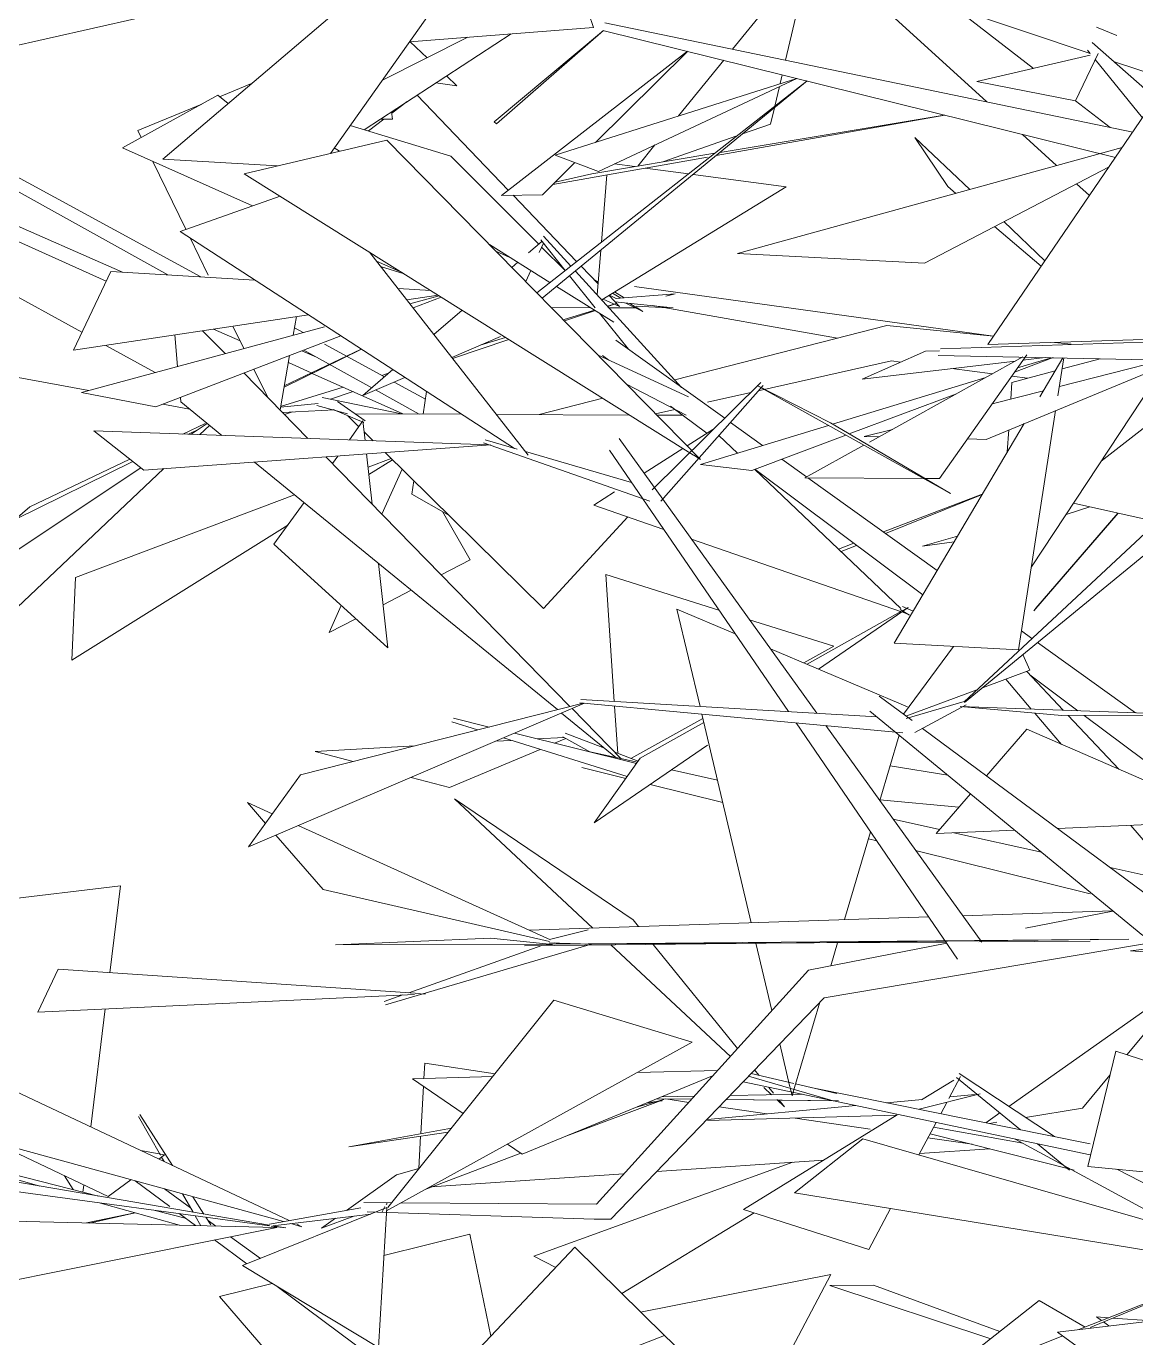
# Model space of a CAD drawing. Header units: millimetres. Extents: x 78096 to 288885, y -20632 to 149556.
# Drawn here: x 249550.6 to 249843.1, y 93652.2 to 93998 of the extents above; entities that cross this region are included whole.
import ezdxf

# ---------------------------------------------------------------- set-up
doc = ezdxf.new("R2010")
doc.units = ezdxf.units.MM
doc.layers.add('G-IMPT', color=8, linetype='Continuous', lineweight=9)
doc.layers.add('L-PLNT', color=71, linetype='Continuous', lineweight=9)

# ---------------------------------------------------------------- blocks, each defined once
blk = doc.blocks.new('ZZ-V - Tree Broadleaf 2 - 3dtree rotund SIMPLU-4826084-TOMH A-A')
at = {"layer": 'G-IMPT'}
for p, q in [((24088.37, 93968.68), (24102.85, 93954.96)), ((24088.37, 93968.68), (24097.07, 93955.72)), ((24099.14, 93953.94), (24097.07, 93955.72)), ((24121.67, 93934.71), (24109.38, 93945.21)), ((24111.81, 93946.48), (24122.67, 93936.18)), ((24091.16, 93912.33), (24074.51, 93904.97)), ((24091.16, 93912.33), (24094.91, 93912.41)), ((24122.75, 93910.63), (24116.86, 93909.94)), ((24114.88, 93909.71), (24074.51, 93904.97)), ((24137.5, 93883.38), (24171.15, 93909.64)), ((24130.18, 93872.27), (24152.23, 93867.33)), ((24145.25, 93754.24), (24173.21, 93757.72)), ((24145.25, 93754.24), (24173.24, 93752.46)), ((24113.17, 93713.21), (24160.28, 93746.55)), ((24144.27, 93726.86), (24160.69, 93746.57)), ((24132.57, 93712.81), (24139.79, 93721.49)), ((24107.11, 93708.92), (24110.79, 93711.52)), ((24132.57, 93712.81), (24117.54, 93710.31)), ((24109.96, 93709.05), (24108.03, 93708.73)), ((24105.4, 93649.65), (24121.17, 93662.07)), ((24121.17, 93662.07), (24133.28, 93655.07))]:
    blk.add_line(p, q, dxfattribs=at)
blk = doc.blocks.new('ZZ-V - Tree Broadleaf 2 - 3dtree rotund SIMPLU-4826109-TOMH A-A')
at = {"layer": 'G-IMPT'}
for p, q in [((23890.13, 93962.94), (23997.78, 94054.64)), ((23934.33, 93964.48), (23998.08, 94054.5)), ((24041.64, 94047.12), (24119.65, 93986.89)), ((24003.64, 93997.7), (23988.79, 94041.38)), ((24052.04, 94028.47), (24107.36, 93978.03)), ((24040.34, 93991.92), (24059.39, 94015.39)), ((24054.3, 93989.03), (24060.46, 94015.36)), ((23848.52, 93992.24), (23937.44, 94012.32)), ((24099.18, 94002.7), (24134.6, 93990.8)), ((24003.64, 93997.7), (23955.15, 93993.88)), ((23977.51, 93972.82), (24006.31, 93996.87)), ((23978.14, 93972.25), (24006.34, 93996.86)), ((24141.23, 93963.37), (24006.14, 93996.91)), ((24006.63, 93998.91), (24145.8, 93970.07)), ((24141.63, 93995.58), (24136.23, 93997.71)), ((23891.52, 93932.47), (23779.72, 93994.46)), ((23943.25, 93970.73), (23981.96, 93995.99)), ((23947.91, 93983.66), (23970.54, 93995.09)), ((23959.86, 93989.7), (23955.39, 93993.9)), ((24135.08, 93993.73), (24167.19, 93965.46)), ((23900.15, 93931.95), (23793.03, 93990.27)), ((23979.4, 93953.38), (24028.41, 93991.4)), ((24004.17, 93967.39), (24028.49, 93991.38)), ((24104.67, 93983.44), (24134.6, 93990.34)), ((24130.73, 93978.31), (24136.67, 93990.82)), ((24133.88, 93991.7), (24134.6, 93990.81)), ((24026.08, 93974.35), (24037.99, 93989.02)), ((24135.91, 93989.21), (24148.41, 93973.89)), ((24140.76, 93988.73), (24214.11, 93964.08)), ((23905.13, 93979.41), (23913.52, 93982.87)), ((23967.69, 93982.33), (23962.14, 93983.06)), ((23967.69, 93982.33), (23964.96, 93984.9)), ((23988.7, 93927.74), (24059.99, 93983.58)), ((24060, 93983.57), (23990.13, 93926.29)), ((23993.59, 93964.02), (24057.24, 93984.25)), ((24057.24, 93984.25), (24005.01, 93959.72)), ((24052.86, 93982.86), (24053.4, 93985.19)), ((24104.67, 93983.44), (24130.73, 93978.31)), ((23879.56, 93965.93), (23904.65, 93979.79)), ((23907.36, 93977.61), (23904.65, 93979.79)), ((23957.21, 93979.85), (23981.21, 93954.78)), ((24051.46, 93976.9), (24052.68, 93982.11)), ((23770.51, 93977.79), (23875.26, 93930.83)), ((23775.99, 93978.59), (23879.52, 93933.2)), ((23883.56, 93970.51), (23900.48, 93977.49)), ((23954.6, 93978.14), (23950.5, 93975.04)), ((24050.36, 93972.19), (24051.37, 93976.49)), ((24150.52, 93976.98), (24107.6, 93914.1)), ((24130.73, 93978.35), (24139.86, 93971.3)), ((23948.45, 93973.48), (23944.37, 93970.39)), ((23950.71, 93973.53), (23947.5, 93973.51)), ((23950.71, 93973.53), (23950.45, 93975.43)), ((23977.51, 93972.82), (23978.14, 93972.25)), ((24036.05, 93963.93), (24096.32, 93974.58)), ((24037.03, 93964.74), (24096.12, 93974.58)), ((23883.56, 93970.51), (23884.47, 93968.64)), ((23939.56, 93971.87), (23966.05, 93963.73)), ((24041.47, 93969.07), (24021.96, 93962.23)), ((24050.36, 93972.19), (24042.95, 93969.59)), ((24116.77, 93969.45), (24125.75, 93961.26)), ((23879.56, 93965.93), (23913.8, 93950.64)), ((23911.62, 93959.12), (23949.16, 93967.98)), ((23935.34, 93965.91), (23936.73, 93965.05)), ((23949.16, 93967.98), (24031.91, 93883.76)), ((24015.35, 93961.13), (24019.88, 93966.7)), ((24041.59, 93938.11), (24143.03, 93966.02)), ((23887.52, 93962.38), (23896.23, 93944.46)), ((23890.13, 93962.94), (23920.38, 93961.19)), ((23989.24, 93940.52), (23966.05, 93963.73)), ((23990.19, 93953.59), (23998.78, 93962.07)), ((23992.95, 93956.31), (24033.69, 93963.52)), ((23993.59, 93964.02), (24005.01, 93959.72)), ((24003.22, 93959.11), (24035.64, 93964.51)), ((23911.62, 93959.12), (24030.06, 93884.92)), ((24003.22, 93959.11), (23993.55, 93956.91)), ((24007.15, 93958.82), (24005.75, 93941.09)), ((24009.23, 93961.7), (24014.55, 93960.99)), ((24017.33, 93960.62), (24028.74, 93959.1)), ((24029.96, 93958.94), (24054.5, 93955.67)), ((24090.89, 93935.58), (24139.56, 93960.93)), ((24005.84, 93925.85), (24054.5, 93955.67)), ((24131, 93956.47), (24134.4, 93953.37)), ((23921.08, 93953.2), (23894.69, 93943.92)), ((23990.19, 93953.59), (23979.4, 93953.38)), ((23982.49, 93953.44), (23999.21, 93935.98)), ((23982.83, 93886.71), (23894.69, 93943.92)), ((23897.33, 93942.2), (23902.12, 93932.35)), ((23986.56, 93938.22), (23990.09, 93941.26)), ((23989.75, 93941.69), (23996.21, 93933.62)), ((23990.51, 93942.66), (23997.69, 93934.79)), ((23830.51, 93938.39), (23868.85, 93917.31)), ((23944.63, 93938.44), (23986.44, 93884.95)), ((23976.22, 93940.44), (23992.2, 93930.48)), ((23981.65, 93937.06), (23977.89, 93938.73)), ((23989.33, 93938.33), (23990.46, 93940.8)), ((23996.17, 93933.59), (23989.99, 93939.77)), ((24005.58, 93938.95), (24004.65, 93927.16)), ((24041.59, 93938.11), (24090.89, 93935.58)), ((23946.52, 93936.03), (23953.38, 93932.96)), ((23947.55, 93934.7), (23953.75, 93932.73)), ((23982.14, 93934.42), (23983.71, 93935.77)), ((24000.41, 93934.72), (24004.88, 93930.06)), ((23876.47, 93933.38), (23866.61, 93912.59)), ((23876.47, 93933.38), (23914.44, 93931.09)), ((23985.82, 93930.67), (23987.17, 93933.62)), ((23997.35, 93932.2), (24004.1, 93923.78)), ((23998.89, 93933.47), (24026.87, 93902.8)), ((24003.73, 93931.26), (24004.92, 93930.54)), ((23952.15, 93928.82), (23960.82, 93928.3)), ((23993.93, 93929.4), (24009.05, 93919.98)), ((24008.72, 93927.62), (24010.85, 93926.34)), ((24009.25, 93927.94), (24011.78, 93926.42)), ((24025.21, 93927.46), (24009.46, 93926.24)), ((24014.47, 93929.41), (24109.09, 93916.28)), ((24022.77, 93926.88), (24025.21, 93927.46)), ((23962.76, 93927.08), (23954.48, 93925.83)), ((23963.01, 93926.93), (23955.26, 93924.84)), ((23956.13, 93923.73), (23963.55, 93926.59)), ((24010.54, 93924.14), (24006.21, 93926.08)), ((24007.34, 93924.21), (24009.68, 93924.93)), ((24009.23, 93924.73), (24007.42, 93924.12)), ((24007.77, 93927.03), (24010.54, 93924.14)), ((24007.91, 93927.12), (24009.68, 93926.25)), ((24009.29, 93925.33), (24024.66, 93923.72)), ((24012.19, 93925.03), (24016.71, 93922.83)), ((24013.22, 93924.92), (24015.11, 93923.79)), ((24014.9, 93924.24), (24023.39, 93923.72)), ((24019.24, 93924.36), (24067.99, 93915.76)), ((23928.57, 93921.93), (23866.61, 93912.59)), ((23925.37, 93921.44), (23924.5, 93916.52)), ((23961.58, 93916.75), (23969.03, 93923.16)), ((23992.53, 93923.84), (24002.95, 93923.79)), ((23995.68, 93920.63), (24003.94, 93923.17)), ((24004.16, 93923.03), (23996.01, 93920.3)), ((24005.24, 93922.35), (24012.87, 93912.83)), ((24007.75, 93923.76), (24014.87, 93923.72)), ((24015.22, 93923.72), (24016.71, 93922.83)), ((23932.78, 93918.76), (23868.7, 93901.44)), ((23900.66, 93917.72), (23906.57, 93911.68)), ((23903.54, 93918.15), (23910.55, 93915.02)), ((23908.65, 93918.92), (23911.52, 93913.01)), ((23927.17, 93917.24), (23924.85, 93918.51)), ((24081.01, 93919.09), (24025.08, 93904.76)), ((24109.08, 93916.27), (24081.01, 93919.09)), ((23875.11, 93913.87), (23888.16, 93906.7)), ((23888.34, 93897.67), (23937.07, 93916.41)), ((23893.29, 93916.61), (23894.05, 93908.29)), ((23948.59, 93905.59), (23932.78, 93914.19)), ((23979.18, 93916.22), (23966.31, 93910.71)), ((23981.39, 93915.41), (23966.52, 93910.43)), ((23973.78, 93913.91), (23980.5, 93915.97)), ((24009.58, 93915.2), (24038.25, 93894.65)), ((24095.11, 93912.97), (24192.39, 93916.14)), ((24176.97, 93916.31), (24107.6, 93914.1)), ((24129.57, 93914.22), (24125.16, 93914.66)), ((23813.18, 93912.57), (23870.67, 93901.97)), ((23923.57, 93911.21), (23921.05, 93896.86)), ((23922.1, 93902.82), (23942.52, 93912.87)), ((23922.17, 93903.23), (23942.48, 93912.9)), ((23926.81, 93912.46), (23930.64, 93910.78)), ((23945.22, 93902.7), (23927.29, 93912.64)), ((24004.87, 93911.28), (24028.75, 93900.34)), ((24006.02, 93911.24), (24007.7, 93909.99)), ((24116.86, 93910.81), (24076.44, 93888.38)), ((24094.48, 93911.21), (24195.03, 93909.15)), ((24094.91, 93878.8), (24117.87, 93911.37)), ((24107.14, 93889.09), (24162.29, 93911.91)), ((24114.67, 93906.83), (24124.86, 93910.65)), ((24115.43, 93907.91), (24124.01, 93910.52)), ((24121.33, 93900.29), (24127.42, 93910.6)), ((24126.09, 93900.57), (24127.65, 93910.59)), ((24137.26, 93910.34), (24127.19, 93907.65)), ((23914.15, 93907.59), (23917.72, 93900.27)), ((23923.24, 93909.33), (23929.29, 93906.62)), ((23942.89, 93900.69), (23950.81, 93907.49)), ((24082.24, 93909.75), (24047.08, 93901.87)), ((24084.63, 93909.44), (24082.24, 93909.75)), ((24108.87, 93906.37), (24098.11, 93907.74)), ((24125.39, 93907.17), (24113.93, 93904.11)), ((24154.06, 93908.51), (24119.1, 93855.47)), ((24126.47, 93902.99), (24154.11, 93910.07)), ((23911.54, 93906.59), (23928.4, 93889.34)), ((23929.56, 93906.49), (23953.45, 93895.78)), ((23953.98, 93905.43), (23942.89, 93900.69)), ((23947.89, 93905.96), (23949.66, 93906.51)), ((23959.38, 93899.71), (23951.12, 93904.21)), ((24012.4, 93903.62), (24028.11, 93895.43)), ((24047.79, 93904.04), (24019.12, 93875.82)), ((24048.36, 93903.32), (24021.43, 93872.81)), ((24046.81, 93903.27), (24066.14, 93893.41)), ((24066.69, 93893.09), (24107.04, 93905.36)), ((24113.65, 93899.71), (24113.93, 93904.11)), ((24118.05, 93905.21), (24113.9, 93905.74)), ((23888.34, 93897.67), (23868.7, 93901.44)), ((23894.8, 93900.15), (23894.91, 93898.95)), ((23921.21, 93897.78), (23937.71, 93902.84)), ((23932.18, 93900.14), (23953.07, 93895.78)), ((23940.33, 93901.67), (23934.39, 93899.68)), ((23957.73, 93895.76), (23946.25, 93902.13)), ((23958.82, 93895.76), (23959.66, 93901.74)), ((24006.14, 93899.91), (23989.35, 93895.61)), ((24045.15, 93901.44), (24033.69, 93898.88)), ((24097.77, 93874.78), (24047.25, 93903.03)), ((24071.07, 93890.51), (24099.38, 93901.11)), ((24108.77, 93898.46), (24122.29, 93901.92)), ((23890.18, 93898.38), (23897.19, 93897.08)), ((23905.7, 93890.13), (23894.91, 93898.95)), ((23921.17, 93897.54), (23931.12, 93898.53)), ((23921.71, 93896.18), (23935.4, 93896.86)), ((23924.32, 93896.31), (23922.26, 93895.62)), ((23930.77, 93897.99), (23938.84, 93895.79)), ((23943.17, 93893.49), (23935.06, 93896.92)), ((23936.19, 93899.03), (23943.48, 93894.01)), ((24025.13, 93896.96), (24020.06, 93895.82)), ((24023.95, 93897.84), (24033.53, 93890.68)), ((24115.71, 93833.56), (24125.49, 93896.68)), ((23895.43, 93890.49), (23901.29, 93893.28)), ((23897.63, 93890.42), (23901.89, 93893.25)), ((23938.93, 93895.28), (23941.83, 93892.43)), ((23942.91, 93893.93), (23939.32, 93888.95)), ((23968.96, 93895.71), (23940.81, 93895.84)), ((23943.48, 93888.81), (23942.91, 93893.93)), ((24013.18, 93895.5), (23978.07, 93895.66)), ((24027.17, 93895.43), (24020.42, 93895.46)), ((24039.75, 93893.57), (24048.25, 93887.48)), ((24097.77, 93874.78), (24066.14, 93893.41)), ((24082.96, 93835.38), (24117.15, 93893.23)), ((23885.14, 93880.98), (23871.98, 93891.32)), ((23976.21, 93887.65), (23871.98, 93891.32)), ((23896.96, 93890.44), (23899.68, 93891.78)), ((23899.93, 93890.34), (23902.49, 93892.76)), ((23943.23, 93891.04), (23945.58, 93888.73)), ((24035.12, 93891.69), (24028.35, 93887.39)), ((24031.87, 93882.49), (24065.62, 93892.76)), ((24036.73, 93890.15), (24041.65, 93885.47)), ((24045.44, 93880.91), (24070.22, 93890.19)), ((24075.02, 93889.82), (24082.48, 93891.73)), ((24075.02, 93889.82), (24078.88, 93889.73)), ((24112.75, 93885.79), (24113.12, 93891.57)), ((23885.14, 93880.98), (23976.63, 93887.64)), ((23974.69, 93888.19), (24018.52, 93872.77)), ((23975.08, 93888.95), (23983.58, 93886.49)), ((24007.91, 93886.25), (24055.03, 93817.34)), ((24010.45, 93889.32), (24062.55, 93816.9)), ((24027.24, 93886.69), (24017.02, 93880.2)), ((24074.94, 93887.55), (24059.39, 93878.92)), ((24102.24, 93889.2), (24107.14, 93889.09)), ((23851.23, 93867.93), (23882.29, 93883.22)), ((23855.14, 93871.3), (23881.49, 93883.85)), ((23994.15, 93817.83), (23914.3, 93883.1)), ((23933.16, 93884.48), (23997.48, 93818.68)), ((23936.25, 93884.7), (23934.84, 93882.75)), ((23945.31, 93872.04), (23943.86, 93885.25)), ((23950.35, 93884.02), (23944.25, 93881.72)), ((23944.46, 93879.83), (23950.67, 93883.71)), ((23948.74, 93885.61), (23990.46, 93844.48)), ((23985.72, 93885.87), (24013.73, 93877.75)), ((24030.13, 93884.88), (24031.91, 93883.76)), ((24031.87, 93882.49), (24045.44, 93880.91)), ((24053.31, 93883.85), (24059.84, 93879.17)), ((23821.64, 93839.88), (23884.36, 93881.59)), ((23836.36, 93830.19), (23890.45, 93881.37)), ((23953.2, 93881.22), (23947.92, 93869.38)), ((24046.16, 93881.18), (24084.72, 93844.49)), ((24046.21, 93881.2), (24090.48, 93848.11)), ((23955.83, 93874.65), (23956.32, 93878.14)), ((24090.56, 93878.81), (24059.39, 93878.92)), ((24060.19, 93878.92), (24094.26, 93854.5)), ((24094.91, 93878.8), (24090.93, 93878.81)), ((24171.37, 93877.1), (24101.47, 93819.72)), ((23924.9, 93874.43), (23867.1, 93852.65)), ((23927.38, 93872.41), (23919.46, 93861.44)), ((23955.83, 93874.65), (23965.38, 93869.2)), ((24009.23, 93875.26), (24003.72, 93871.76)), ((24080.07, 93864.67), (24106.16, 93874.64)), ((24106.12, 93874.57), (24080.67, 93864.24)), ((23851.23, 93867.93), (23855.14, 93871.3)), ((23971.17, 93857.35), (23963.86, 93870.07)), ((24012.75, 93868.63), (23990.46, 93844.48)), ((24003.72, 93871.76), (24022.21, 93865.34)), ((24141.92, 93869.64), (24119.76, 93843.87)), ((24120.22, 93844.62), (24141.87, 93869.66)), ((24128.22, 93869.3), (24134.53, 93871.3)), ((23866.14, 93830.89), (23923.11, 93866.49)), ((24152.94, 93867.99), (24101.33, 93819.92)), ((24029.53, 93862.8), (24084.84, 93843.61)), ((24068.26, 93860.15), (24072.3, 93861.7)), ((24090.39, 93860.94), (24099.62, 93863.57)), ((24098.74, 93862.09), (24090.39, 93860.94)), ((23949.45, 93834.17), (23919.46, 93861.44)), ((24073.03, 93861.15), (24068.95, 93859.49)), ((23949.45, 93834.17), (23947.03, 93856.35)), ((23971.17, 93857.35), (23963.53, 93853.41)), ((23866.14, 93830.89), (23867.1, 93852.65)), ((24006.9, 93853.47), (24009.16, 93820)), ((24006.9, 93853.47), (24036.75, 93844.07)), ((23955.62, 93849.33), (23948.21, 93845.51)), ((23937.19, 93845.33), (23933.99, 93838.17)), ((24062.97, 93828.55), (24086.64, 93844.78)), ((24085.14, 93845.06), (24087.91, 93843.76)), ((24085.23, 93843.98), (24086.64, 93844.78)), ((24120.22, 93844.62), (24119.76, 93843.87)), ((23941.05, 93841.81), (23933.99, 93838.17)), ((24025.68, 93844.36), (24041, 93837.86)), ((24025.68, 93844.36), (24031.75, 93818.69)), ((24044.83, 93841.53), (24066.98, 93834.55)), ((24060.03, 93829.79), (24084.66, 93843.67)), ((24084.51, 93844.2), (24086.95, 93842.72)), ((24084.9, 93843.59), (24086.11, 93843.17)), ((24116.48, 93838.57), (24119.24, 93836.6)), ((24059.09, 93830.19), (24066.98, 93834.55)), ((24082.96, 93835.38), (24115.71, 93833.56)), ((24085.4, 93816.63), (24098.52, 93834.52)), ((24120.73, 93835.53), (24146.53, 93817.03)), ((24050.31, 93833.91), (24086.47, 93818.58)), ((24118.71, 93828.22), (24116.83, 93832.33)), ((24106.19, 93823.6), (24118.71, 93828.22)), ((24117.86, 93827.9), (24127.48, 93817.7)), ((24112.32, 93825.86), (24119.06, 93817.99)), ((24118.7, 93827.01), (24131.34, 93817.56)), ((24000.37, 93820.51), (24078.33, 93815.98)), ((24078.96, 93821.41), (24087.65, 93814.96)), ((24086.03, 93816.16), (24104.68, 93823.04)), ((24001.33, 93819.52), (23912.72, 93781.65)), ((23926.47, 93800.61), (24000.94, 93819.56)), ((24009.59, 93805.21), (23995.26, 93816.93)), ((23998.03, 93818.11), (24010.93, 93804.91)), ((24000.08, 93819.61), (24085.21, 93811.76)), ((24009.24, 93818.76), (24010.09, 93806.3)), ((24076.54, 93817.45), (24148.44, 93758.28)), ((24101.33, 93819.96), (24086.12, 93815.5)), ((24101.88, 93819.06), (24088.34, 93811.78)), ((24163.33, 93816.45), (24100.35, 93818.65)), ((24100.35, 93818.65), (24127.15, 93816.26)), ((24119.99, 93816.9), (24127.03, 93808.67)), ((23966.33, 93814.6), (23973.13, 93812.48)), ((23966.81, 93815.56), (23976.15, 93813.25)), ((24013.48, 93804.99), (24032.5, 93815.5)), ((24016, 93805), (24032.75, 93814.43)), ((24032.23, 93816.64), (24045.22, 93761.66)), ((24057.07, 93814.35), (24099.64, 93752.09)), ((24064.9, 93813.63), (24105.99, 93756.51)), ((24163.33, 93816.45), (24127.15, 93816.26)), ((24128.82, 93816.27), (24142.16, 93802.12)), ((24133.04, 93816.29), (24165.52, 93792.01)), ((23979.92, 93810.37), (24012.58, 93800.21)), ((23982.81, 93811.61), (24015.04, 93803.64)), ((23988.82, 93810.12), (23995.9, 93810.52)), ((23996.41, 93810.24), (23993.43, 93808.98)), ((23995.63, 93810.68), (24002.72, 93806.74)), ((23996.23, 93811.67), (24006.61, 93807.65)), ((24084.25, 93811.11), (24079.13, 93793.86)), ((24090.43, 93812.9), (24153.47, 93766.13)), ((24117.85, 93812.65), (24107.23, 93800.43)), ((24117.85, 93812.65), (24173.62, 93788.51)), ((23930.35, 93806.81), (23956.7, 93808.3)), ((23930.35, 93806.81), (23940.29, 93804.13)), ((23989.59, 93807.36), (23965.68, 93797.27)), ((23977.89, 93809.5), (23981.97, 93809.73)), ((24002.39, 93806.81), (24015.26, 93803.95)), ((24003.87, 93788.02), (24033.69, 93808.47)), ((24009.26, 93806.62), (24015.45, 93804.22)), ((24016, 93805), (24003.87, 93788.02)), ((24081.85, 93803.02), (24097.07, 93800.56)), ((23926.47, 93800.61), (23912.72, 93781.65)), ((23955.62, 93799.99), (23965.68, 93797.27)), ((24000.56, 93802.58), (24012.21, 93799.69)), ((24024.2, 93801.96), (24036.34, 93799.26)), ((24018.58, 93798.11), (24037.73, 93793.35)), ((23912.46, 93793.32), (23917.22, 93787.85)), ((23912.46, 93793.32), (23919.02, 93790.34)), ((24014.17, 93762.4), (23967, 93794.28)), ((23967, 93794.28), (24003.47, 93760.27)), ((24079.18, 93794.05), (24100.01, 93792.12)), ((24103.06, 93795.63), (24093.99, 93785.19)), ((23925.84, 93787.26), (23992.34, 93757.17)), ((24076.69, 93785.66), (24069.81, 93762.47)), ((24082.66, 93788.95), (24094.88, 93786.23)), ((24114.69, 93786.06), (24093.99, 93785.19)), ((24173.62, 93788.51), (24125.97, 93786.53)), ((24145.29, 93787.33), (24161.2, 93768.74)), ((23919.93, 93784.73), (23932.38, 93770.45)), ((24076.14, 93783.81), (24078.33, 93783.26)), ((24098.65, 93785.39), (24121.75, 93780.25)), ((24088.58, 93780.72), (24134.6, 93769.28)), ((24139.87, 93776.21), (24158.32, 93772.11)), ((23820.4, 93764.28), (23878.98, 93771.41)), ((23876.17, 93748.48), (23878.98, 93771.41)), ((23932.38, 93770.45), (23992.1, 93756.7)), ((23986.7, 93759.72), (24092.04, 93763.21)), ((24014.17, 93762.4), (24015.57, 93760.67)), ((24100.96, 93763.5), (24140.5, 93764.81)), ((24140.6, 93764.74), (24117.53, 93760.26)), ((23992.41, 93757.3), (24002.24, 93759.8)), ((24165.16, 93758.83), (24064.45, 93741.88)), ((23976.62, 93757.61), (23935.67, 93755.8)), ((23992.84, 93755.91), (23935.67, 93755.8)), ((23948.89, 93739.99), (24003.38, 93756.14)), ((23955.02, 93743.19), (23990.09, 93755.63)), ((23976.62, 93757.61), (23992.84, 93755.91)), ((23985.48, 93755.58), (24144.81, 93757.32)), ((23991.95, 93756.4), (24000.29, 93756.11)), ((24144.81, 93757.32), (23992.05, 93756)), ((23992.14, 93755.99), (24096.59, 93756.56)), ((23993.4, 93756.4), (23994.67, 93756.11)), ((24008.24, 93755.82), (24039.75, 93726.43)), ((24019.39, 93755.95), (24041.6, 93728.48)), ((24046.5, 93756.24), (24050.69, 93738.51)), ((24096.81, 93756.23), (24060.33, 93749.15)), ((24068, 93756.4), (24066.19, 93750.28)), ((24105.24, 93756.61), (24134.6, 93756.77)), ((23857.23, 93738.09), (23862.56, 93749.39)), ((23862.56, 93749.39), (23957.99, 93743)), ((24060.33, 93749.15), (24004.47, 93687.51)), ((23857.23, 93738.09), (23956.5, 93742.77)), ((23948.47, 93740.87), (23953.41, 93742.62)), ((23993.26, 93741.24), (23949.46, 93686.63)), ((23958, 93742.84), (23959.35, 93742.9)), ((23993.26, 93741.24), (24029.72, 93730.14)), ((24064.45, 93741.88), (24008.28, 93683.48)), ((24063.35, 93740.74), (24056.67, 93718.24)), ((23871.19, 93707.83), (23875, 93738.93)), ((24029.72, 93730.14), (23949.12, 93685.71)), ((24052.76, 93729.73), (24055.45, 93718.37)), ((24134, 93697.41), (24141.32, 93727.82)), ((24205.17, 93707.19), (24141.32, 93727.82)), ((23831.06, 93726.8), (23923.44, 93683.13)), ((23958.97, 93720.63), (23959.2, 93724.6)), ((23977.72, 93721.86), (23959.2, 93724.6)), ((23955.93, 93720.55), (23977.13, 93721.12)), ((23955.93, 93720.55), (23969.29, 93711.35)), ((23984.87, 93700.61), (24035.07, 93721.27)), ((24015.22, 93722.15), (24036.38, 93722.72)), ((24044.54, 93721.18), (24066.84, 93714.72)), ((24056.47, 93719.28), (24045.25, 93721.92)), ((24046.15, 93722.85), (24047.29, 93721.44)), ((24098.62, 93720.19), (24090.13, 93714.95)), ((24097.32, 93715.31), (24100.41, 93721.14)), ((24099.37, 93720.87), (24116.2, 93707.08)), ((24100.05, 93721.91), (24125.14, 93705.27)), ((23958.14, 93706.05), (23958.85, 93718.54)), ((24043.14, 93719.72), (24134.6, 93700.47)), ((24048.53, 93718.24), (24050.63, 93716.29)), ((24049.88, 93718.24), (24051.11, 93716.71)), ((24055.48, 93718.24), (24056.01, 93716)), ((24056.66, 93718.2), (24056.01, 93716)), ((24067.82, 93716.61), (24056.95, 93719.17)), ((24060.98, 93718.24), (24134.6, 93703.36)), ((24089.54, 93712.47), (24105.57, 93716.52)), ((23995.98, 93705.19), (24022.19, 93715.04)), ((24022.19, 93715.04), (24015.01, 93713.02)), ((24017.8, 93714.16), (24021.78, 93714.75)), ((24021.78, 93714.75), (24018.12, 93714.3)), ((24020.37, 93715.22), (24029.5, 93715.12)), ((24029.53, 93715.16), (24020.47, 93715.26)), ((24020.47, 93715.26), (24029.53, 93715.16)), ((24021.63, 93715.74), (24030.2, 93715.9)), ((24028.76, 93714.31), (24022.77, 93715.2)), ((24072.86, 93713.47), (24033.69, 93709.81)), ((24049.33, 93711.27), (24036.79, 93713.12)), ((24038.62, 93715.03), (24068.29, 93714.7)), ((24038.64, 93715.05), (24067.35, 93714.7)), ((24068.29, 93714.7), (24038.65, 93715.05)), ((24039.63, 93716.08), (24058.72, 93716.44)), ((24051.97, 93715.03), (24054.01, 93713.13)), ((24052.6, 93714.87), (24054.01, 93713.13)), ((24090.37, 93715.1), (24080.89, 93714.22)), ((24095.2, 93711.32), (24096.78, 93714.3)), ((24104.3, 93716.4), (24097.57, 93715.77)), ((23827.73, 93712.41), (23875.72, 93689.45)), ((23883.71, 93710.54), (23889.53, 93700.37)), ((23884.07, 93711.09), (23892.74, 93697.64)), ((24083.35, 93710.9), (24033.69, 93709.53)), ((24083.7, 93710.99), (24043.22, 93686.05)), ((24076.6, 93707.24), (24056.79, 93710.17)), ((23939.22, 93702.58), (23966.23, 93707.53)), ((23939.22, 93702.58), (23965.34, 93706.43)), ((24089.43, 93700.44), (24093.98, 93709.02)), ((24093.3, 93707.74), (24116.86, 93703.54)), ((23921.95, 93682.87), (23846.59, 93703.57)), ((23957.62, 93696.83), (23958.11, 93705.37)), ((23980.99, 93703.28), (23984.87, 93700.61)), ((24056.61, 93690.44), (24074.68, 93704.69)), ((24074.68, 93704.69), (24210.38, 93665.63)), ((24103.45, 93703.27), (24091.84, 93704.98)), ((24092.41, 93706.05), (24130.38, 93696.47)), ((24114.84, 93704.63), (24160.04, 93680.12)), ((24120.68, 93703.4), (24129.13, 93696.47)), ((23832.42, 93699.36), (23857.75, 93692.25)), ((23832.61, 93699.91), (23873.2, 93689.62)), ((23884.32, 93701.62), (23890.57, 93700.43)), ((23889.12, 93699.35), (23890.57, 93700.43)), ((23889.82, 93699.87), (23890.48, 93698.71)), ((23959.72, 93691.55), (23984.5, 93700.87)), ((24089.63, 93700.81), (24108.18, 93702.08)), ((23827.84, 93697.36), (23918.28, 93681.92)), ((23957.65, 93696.84), (23951.76, 93695.18)), ((23987.96, 93673.77), (24056.17, 93698.52)), ((24020.39, 93696.07), (24064.37, 93699.08)), ((24134, 93697.41), (24217.8, 93689.28)), ((24141.59, 93696.67), (24187.07, 93673.24)), ((23864.25, 93694.94), (23866.55, 93691.3)), ((23869.09, 93690.66), (23869.32, 93692.51)), ((23875.72, 93689.45), (23881.75, 93693.91)), ((23882.9, 93693.6), (23892, 93686.83)), ((23938.55, 93685.78), (23951.76, 93695.18)), ((23960.92, 93692), (24011.69, 93695.48)), ((23841.14, 93692.15), (23918.29, 93681.77)), ((23890.6, 93691.48), (23897.47, 93686.5)), ((23895.37, 93690.17), (23898.12, 93685.36)), ((23898.03, 93689.44), (23900.97, 93684.87)), ((24056.61, 93690.44), (24208.13, 93665.74)), ((23873.76, 93687.76), (23894.56, 93681.93)), ((23888.15, 93685.82), (23896.04, 93683.82)), ((23911.17, 93671.27), (23949.17, 93686.57)), ((23918.25, 93682.22), (23942.38, 93686.46)), ((23950.44, 93687.85), (23943.12, 93687.89)), ((24003.85, 93683.48), (23944.05, 93685.42)), ((23947.03, 93649.71), (23949.17, 93686.57)), ((23948.68, 93686.86), (23947.98, 93685.41)), ((23949.01, 93687.41), (23949.28, 93687.65)), ((24004.47, 93687.51), (23952.98, 93687.83)), ((24076.23, 93675.54), (24043.22, 93686.05)), ((24076.23, 93675.54), (24081.94, 93686.31)), ((23920.2, 93681.31), (23824.88, 93683.59)), ((23882.82, 93685.22), (23870.01, 93682.51)), ((23870.8, 93682.49), (23882.83, 93685.22)), ((23894.5, 93684.97), (23898.73, 93681.83)), ((23898.67, 93684.41), (23900.17, 93681.79)), ((23901.52, 93684.02), (23902.82, 93682)), ((23902.11, 93683.14), (23904.1, 93681.7)), ((23919.19, 93681.76), (23944.96, 93684.87)), ((23926.82, 93681.53), (23923.9, 93682.33)), ((23925.49, 93682.16), (23926.82, 93681.53)), ((23932.01, 93681.13), (23940.54, 93684.34)), ((23932.01, 93681.13), (23935.7, 93683.75)), ((24003.85, 93683.48), (24008.28, 93683.48)), ((24011.15, 93663.9), (24045.98, 93685.17)), ((23822.31, 93661.71), (23920.2, 93681.31)), ((23908, 93678.87), (23915.88, 93673.16)), ((23918.71, 93681.71), (23922.54, 93681.19)), ((23919.19, 93681.76), (23922.54, 93681.19)), ((23948.44, 93673.9), (23971.06, 93679.53)), ((23971.06, 93679.53), (23976.64, 93652.69)), ((23903.82, 93678.04), (23912.31, 93671.73)), ((23998.79, 93676.11), (23964.59, 93639.94)), ((23998.79, 93676.11), (24022.36, 93652.84)), ((23993.71, 93670.74), (23987.96, 93673.77)), ((23911.17, 93671.27), (23947.03, 93649.71)), ((24066.2, 93668.93), (24016.09, 93659.02)), ((24066.2, 93668.93), (24045.93, 93630.34)), ((23905.07, 93663.12), (23918.98, 93666.57)), ((23920.3, 93665.78), (24030.19, 93584.04)), ((24065.95, 93666.02), (24077.48, 93666.15)), ((24065.95, 93666.02), (24108.36, 93651.99)), ((24077.48, 93666.15), (24110.77, 93653.88)), ((24125.94, 93653.74), (24237.48, 93667.1)), ((24131.63, 93654.42), (24164.97, 93667.58)), ((24165.02, 93667.58), (24134.6, 93654.98)), ((23905.07, 93663.12), (23975.67, 93581.58)), ((24136.22, 93657.74), (24137.58, 93656.77)), ((24136.22, 93657.74), (24139.47, 93657.52)), ((24138.08, 93656.41), (24139.54, 93655.37)), ((24140.55, 93657.44), (24150.85, 93656.73)), ((23977.9, 93635.63), (24022.36, 93652.86)), ((24022.36, 93652.86), (24082.67, 93595.24)), ((24070.61, 93630.34), (24127.34, 93652.73)), ((24125.94, 93653.74), (24180.51, 93614.09))]:
    blk.add_line(p, q, dxfattribs=at)

msp = doc.modelspace()

# ---------------------------------------------------------------- block references
at = {"layer": 'L-PLNT'}
for name in ['ZZ-V - Tree Broadleaf 2 - 3dtree rotund SIMPLU-4826109-TOMH A-A', 'ZZ-V - Tree Broadleaf 2 - 3dtree rotund SIMPLU-4826084-TOMH A-A']:
    msp.add_blockref(name, (225696.455, 0), dxfattribs=at)

doc.saveas('drawing.dxf')
